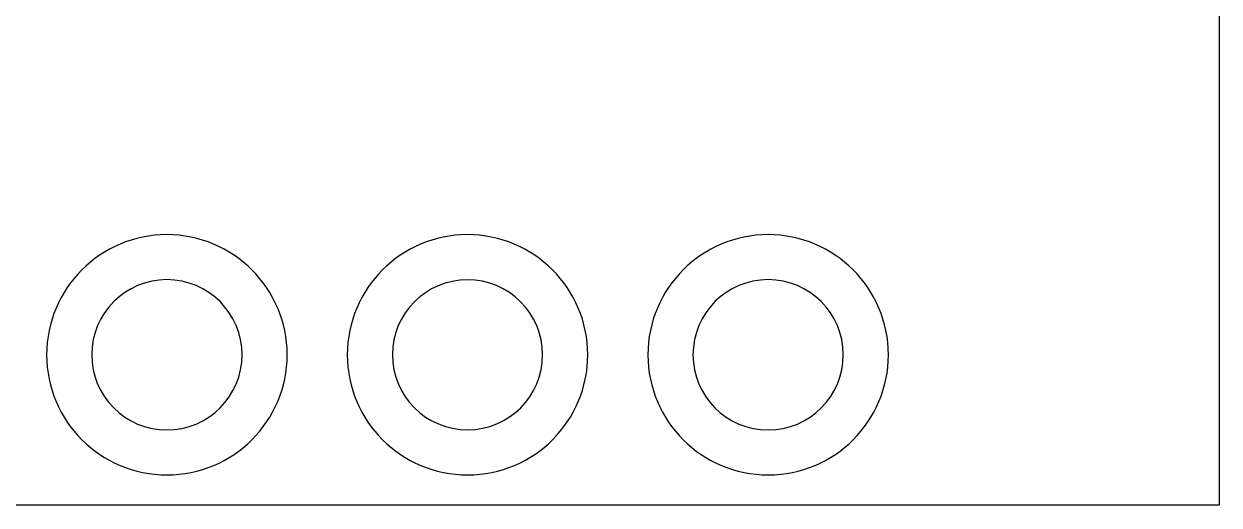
# Model space of a CAD drawing. Header units: inches. Extents: x 59 to 754, y 172 to 990.
# Drawn here: x 505.4 to 655.6, y 171.9 to 232.4 of the extents above; entities that cross this region are included whole.
import ezdxf

# ---------------------------------------------------------------- set-up
doc = ezdxf.new("R2010")
doc.units = ezdxf.units.IN
doc.header["$MEASUREMENT"] = 0
doc.layers.add('svg15406', color=7, linetype='Continuous')

msp = doc.modelspace()

# ---------------------------------------------------------------- linework, layer by layer
at = {"layer": 'svg15406', "color": 7, "lineweight": 30, "true_color": 0xffffff}
for points in [[(655.62, 237.7), (655.62, 171.9)], [(655.62, 171.9), (353.26, 171.9)]]:
    msp.add_lwpolyline(points, dxfattribs=at)
for points in [[(538.46, 190.8), (538.45, 199.15), (531.68, 205.91), (523.33, 205.91), (514.99, 205.9), (508.23, 199.14), (508.22, 190.8)], [(576.25, 190.8), (576.25, 199.15), (569.47, 205.91), (561.12, 205.91), (552.78, 205.9), (546.03, 199.14), (546.02, 190.8)], [(614.05, 190.8), (614.04, 199.15), (607.27, 205.91), (598.92, 205.91), (590.58, 205.9), (583.82, 199.14), (583.81, 190.8)], [(532.79, 190.8), (532.79, 196.02), (528.56, 200.25), (523.34, 200.25), (518.12, 200.25), (513.89, 196.02), (513.89, 190.8)], [(570.58, 190.8), (570.57, 196.02), (566.33, 200.24), (561.11, 200.23), (555.91, 200.22), (551.7, 196), (551.69, 190.8)], [(608.38, 190.8), (608.38, 196.02), (604.15, 200.25), (598.93, 200.25), (593.71, 200.25), (589.48, 196.02), (589.48, 190.8)], [(508.22, 190.8), (508.23, 182.45), (515.01, 175.69), (523.35, 175.7), (531.69, 175.71), (538.45, 182.46), (538.46, 190.8)], [(513.89, 190.8), (513.89, 185.58), (518.12, 181.35), (523.34, 181.35), (528.56, 181.35), (532.79, 185.58), (532.79, 190.8)], [(546.02, 190.8), (546.03, 182.45), (552.8, 175.69), (561.15, 175.7), (569.49, 175.71), (576.25, 182.46), (576.25, 190.8)], [(551.69, 190.8), (551.7, 185.58), (555.94, 181.36), (561.16, 181.38), (566.36, 181.39), (570.57, 185.6), (570.58, 190.8)], [(583.81, 190.8), (583.82, 182.45), (590.6, 175.69), (598.95, 175.7), (607.28, 175.71), (614.04, 182.46), (614.05, 190.8)], [(589.48, 190.8), (589.48, 185.58), (593.71, 181.35), (598.93, 181.35), (604.15, 181.35), (608.38, 185.58), (608.38, 190.8)]]:
    msp.add_open_spline(points, degree=3, knots=[0, 0, 0, 0, 1, 1, 1, 2, 2, 2, 2], dxfattribs=at)

doc.saveas('drawing.dxf')
